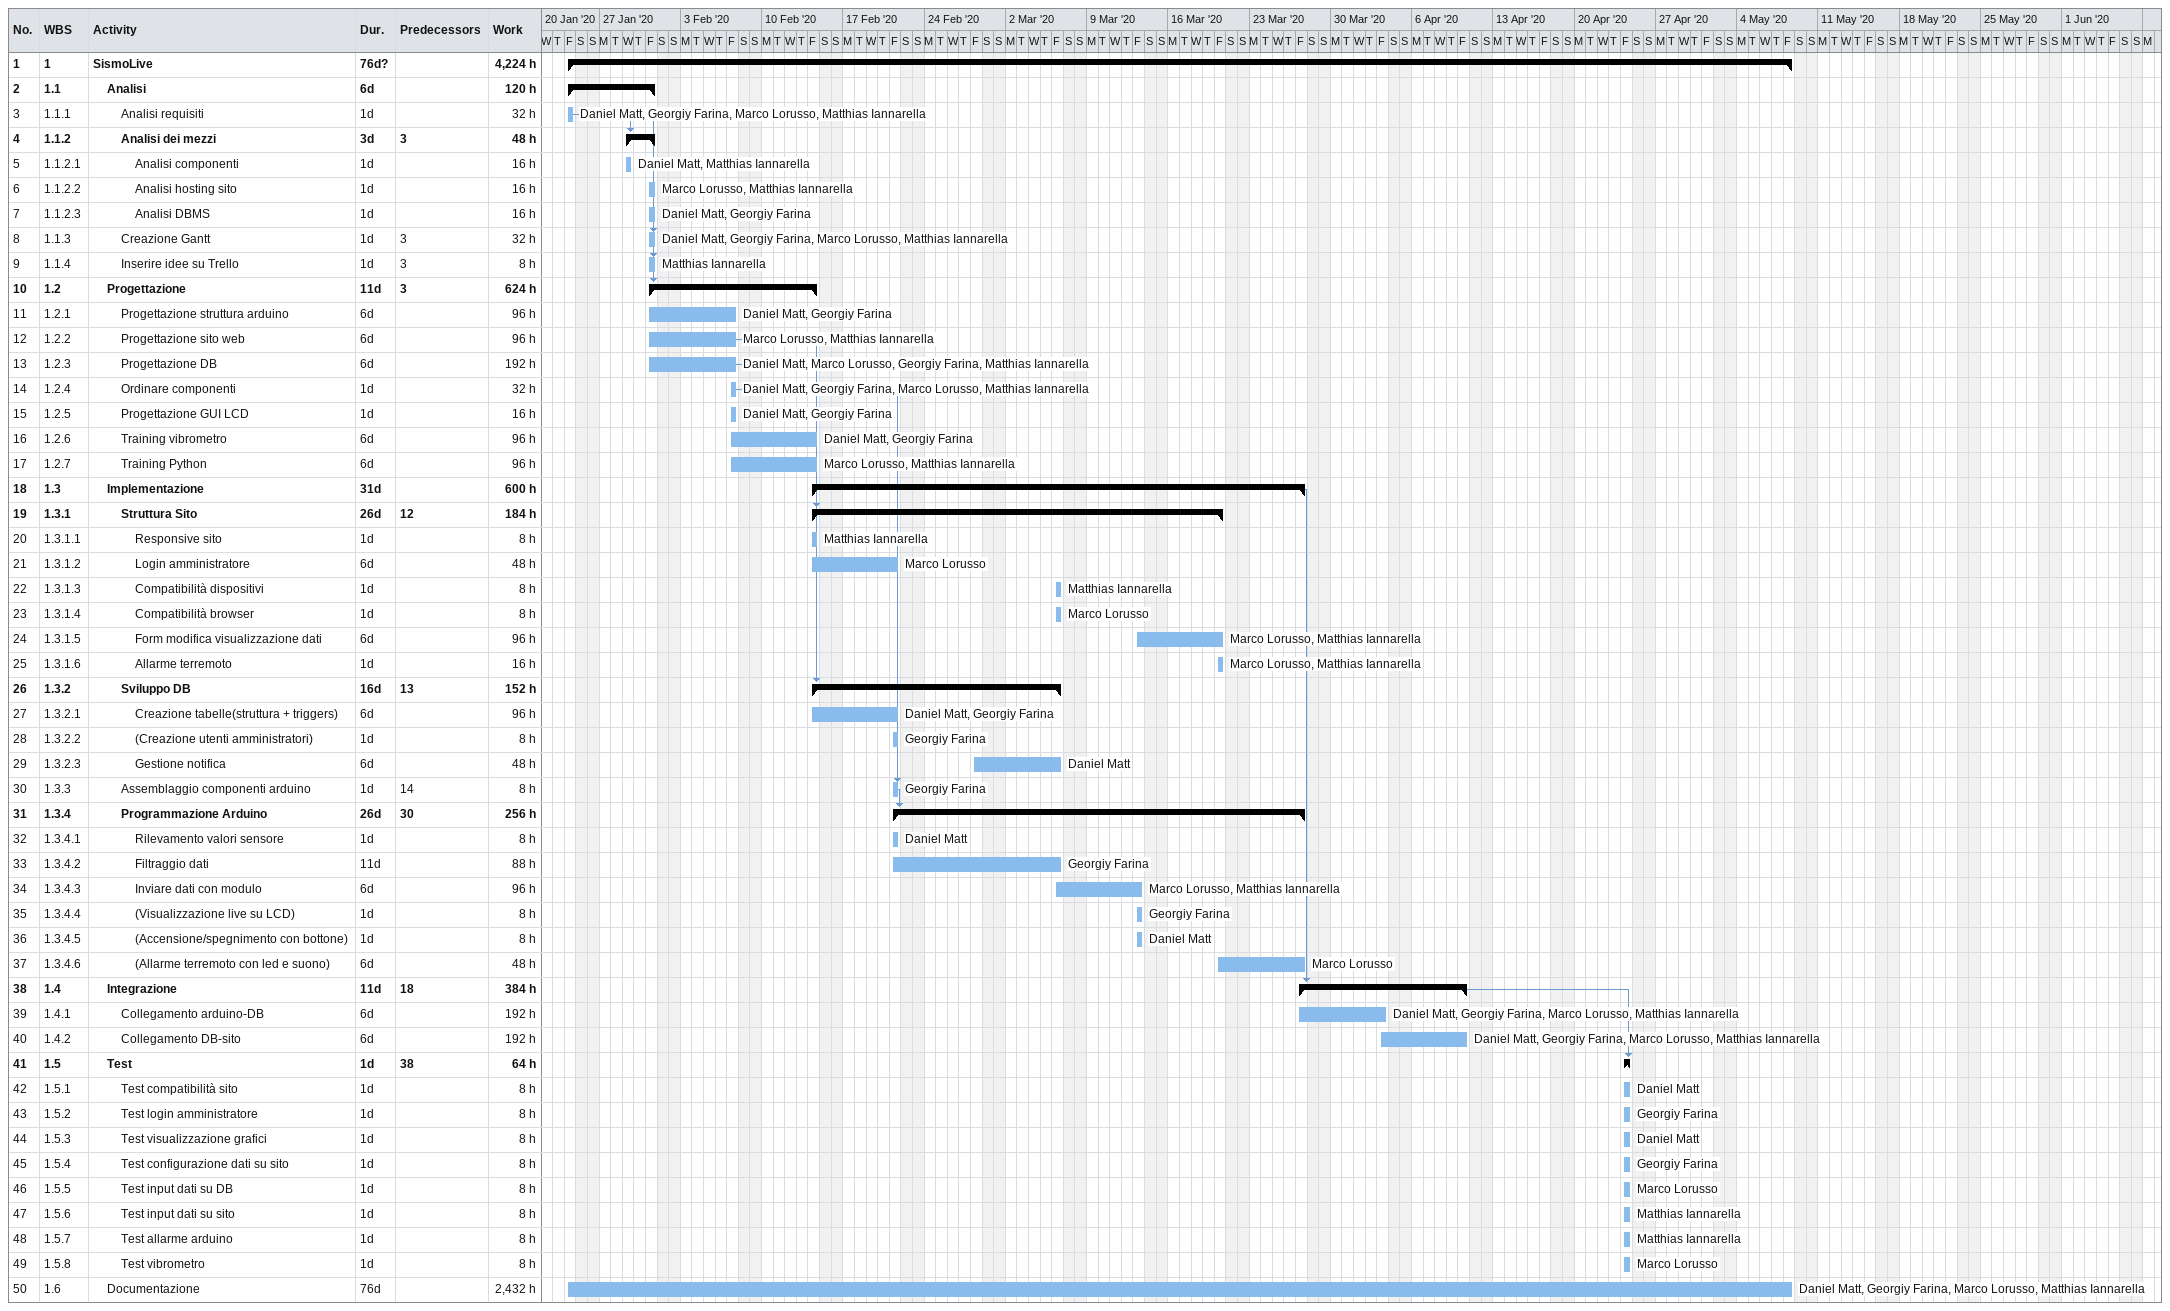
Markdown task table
| ID | WBS | Task | Duration | Start | Finish | Predecessors | Resources | Work (h) |
|---|---|---|---|---|---|---|---|---|
| 1 | 1 | **SismoLive** | 76d? | 2020-01-24 | 2020-05-08 |  |  | 4224 |
| 2 | 1.1 | **Analisi** | 6d | 2020-01-24 | 2020-01-31 |  |  | 120 |
| 3 | 1.1.1 | Analisi requisiti | 1d | 2020-01-24 | 2020-01-24 |  | Daniel Matt, Georgiy Farina, Marco Lorusso, Matthias Iannarella | 32 |
| 4 | 1.1.2 | **Analisi dei mezzi** | 3d | 2020-01-29 | 2020-01-31 | 3 |  | 48 |
| 5 | 1.1.2.1 | Analisi componenti | 1d | 2020-01-29 | 2020-01-29 |  | Daniel Matt, Matthias Iannarella | 16 |
| 6 | 1.1.2.2 | Analisi hosting sito | 1d | 2020-01-31 | 2020-01-31 |  | Marco Lorusso, Matthias Iannarella | 16 |
| 7 | 1.1.2.3 | Analisi DBMS | 1d | 2020-01-31 | 2020-01-31 |  | Daniel Matt, Georgiy Farina | 16 |
| 8 | 1.1.3 | Creazione Gantt | 1d | 2020-01-31 | 2020-01-31 | 3 | Daniel Matt, Georgiy Farina, Marco Lorusso, Matthias Iannarella | 32 |
| 9 | 1.1.4 | Inserire idee su Trello | 1d | 2020-01-31 | 2020-01-31 | 3 | Matthias Iannarella | 8 |
| 10 | 1.2 | **Progettazione** | 11d | 2020-01-31 | 2020-02-14 | 3 |  | 624 |
| 11 | 1.2.1 | Progettazione struttura arduino | 6d | 2020-01-31 | 2020-02-07 |  | Daniel Matt, Georgiy Farina | 96 |
| 12 | 1.2.2 | Progettazione sito web | 6d | 2020-01-31 | 2020-02-07 |  | Marco Lorusso, Matthias Iannarella | 96 |
| 13 | 1.2.3 | Progettazione DB | 6d | 2020-01-31 | 2020-02-07 |  | Daniel Matt, Marco Lorusso, Georgiy Farina, Matthias Iannarella | 192 |
| 14 | 1.2.4 | Ordinare componenti | 1d | 2020-02-07 | 2020-02-07 |  | Daniel Matt, Georgiy Farina, Marco Lorusso, Matthias Iannarella | 32 |
| 15 | 1.2.5 | Progettazione GUI LCD | 1d | 2020-02-07 | 2020-02-07 |  | Daniel Matt, Georgiy Farina | 16 |
| 16 | 1.2.6 | Training vibrometro | 6d | 2020-02-07 | 2020-02-14 |  | Daniel Matt, Georgiy Farina | 96 |
| 17 | 1.2.7 | Training Python | 6d | 2020-02-07 | 2020-02-14 |  | Marco Lorusso, Matthias Iannarella | 96 |
| 18 | 1.3 | **Implementazione** | 31d | 2020-02-14 | 2020-03-27 |  |  | 600 |
| 19 | 1.3.1 | **Struttura Sito** | 26d | 2020-02-14 | 2020-03-20 | 12 |  | 184 |
| 20 | 1.3.1.1 | Responsive sito | 1d | 2020-02-14 | 2020-02-14 |  | Matthias Iannarella | 8 |
| 21 | 1.3.1.2 | Login amministratore | 6d | 2020-02-14 | 2020-02-21 |  | Marco Lorusso | 48 |
| 22 | 1.3.1.3 | Compatibilità dispositivi | 1d | 2020-03-06 | 2020-03-06 |  | Matthias Iannarella | 8 |
| 23 | 1.3.1.4 | Compatibilità browser | 1d | 2020-03-06 | 2020-03-06 |  | Marco Lorusso | 8 |
| 24 | 1.3.1.5 | Form modifica visualizzazione dati | 6d | 2020-03-13 | 2020-03-20 |  | Marco Lorusso, Matthias Iannarella | 96 |
| 25 | 1.3.1.6 | Allarme terremoto | 1d | 2020-03-20 | 2020-03-20 |  | Marco Lorusso, Matthias Iannarella | 16 |
| 26 | 1.3.2 | **Sviluppo DB** | 16d | 2020-02-14 | 2020-03-06 | 13 |  | 152 |
| 27 | 1.3.2.1 | Creazione tabelle(struttura + triggers) | 6d | 2020-02-14 | 2020-02-21 |  | Daniel Matt, Georgiy Farina | 96 |
| 28 | 1.3.2.2 | (Creazione utenti amministratori) | 1d | 2020-02-21 | 2020-02-21 |  | Georgiy Farina | 8 |
| 29 | 1.3.2.3 | Gestione notifica | 6d | 2020-02-28 | 2020-03-06 |  | Daniel Matt | 48 |
| 30 | 1.3.3 | Assemblaggio componenti arduino | 1d | 2020-02-21 | 2020-02-21 | 14 | Georgiy Farina | 8 |
| 31 | 1.3.4 | **Programmazione Arduino** | 26d | 2020-02-21 | 2020-03-27 | 30 |  | 256 |
| 32 | 1.3.4.1 | Rilevamento valori sensore | 1d | 2020-02-21 | 2020-02-21 |  | Daniel Matt | 8 |
| 33 | 1.3.4.2 | Filtraggio dati | 11d | 2020-02-21 | 2020-03-06 |  | Georgiy Farina | 88 |
| 34 | 1.3.4.3 | Inviare dati con modulo | 6d | 2020-03-06 | 2020-03-13 |  | Marco Lorusso, Matthias Iannarella | 96 |
| 35 | 1.3.4.4 | (Visualizzazione live su LCD) | 1d | 2020-03-13 | 2020-03-13 |  | Georgiy Farina | 8 |
| 36 | 1.3.4.5 | (Accensione/spegnimento con bottone) | 1d | 2020-03-13 | 2020-03-13 |  | Daniel Matt | 8 |
| 37 | 1.3.4.6 | (Allarme terremoto con led e suono) | 6d | 2020-03-20 | 2020-03-27 |  | Marco Lorusso | 48 |
| 38 | 1.4 | **Integrazione** | 11d | 2020-03-27 | 2020-04-10 | 18 |  | 384 |
| 39 | 1.4.1 | Collegamento arduino-DB | 6d | 2020-03-27 | 2020-04-03 |  | Daniel Matt, Georgiy Farina, Marco Lorusso, Matthias Iannarella | 192 |
| 40 | 1.4.2 | Collegamento DB-sito | 6d | 2020-04-03 | 2020-04-10 |  | Daniel Matt, Georgiy Farina, Marco Lorusso, Matthias Iannarella | 192 |
| 41 | 1.5 | **Test** | 1d | 2020-04-24 | 2020-04-24 | 38 |  | 64 |
| 42 | 1.5.1 | Test compatibilità sito | 1d | 2020-04-24 | 2020-04-24 |  | Daniel Matt | 8 |
| 43 | 1.5.2 | Test login amministratore | 1d | 2020-04-24 | 2020-04-24 |  | Georgiy Farina | 8 |
| 44 | 1.5.3 | Test visualizzazione grafici | 1d | 2020-04-24 | 2020-04-24 |  | Daniel Matt | 8 |
| 45 | 1.5.4 | Test configurazione dati su sito | 1d | 2020-04-24 | 2020-04-24 |  | Georgiy Farina | 8 |
| 46 | 1.5.5 | Test input dati su DB | 1d | 2020-04-24 | 2020-04-24 |  | Marco Lorusso | 8 |
| 47 | 1.5.6 | Test input dati su sito | 1d | 2020-04-24 | 2020-04-24 |  | Matthias Iannarella | 8 |
| 48 | 1.5.7 | Test allarme arduino | 1d | 2020-04-24 | 2020-04-24 |  | Matthias Iannarella | 8 |
| 49 | 1.5.8 | Test vibrometro | 1d | 2020-04-24 | 2020-04-24 |  | Marco Lorusso | 8 |
| 50 | 1.6 | Documentazione | 76d | 2020-01-24 | 2020-05-08 |  | Daniel Matt, Georgiy Farina, Marco Lorusso, Matthias Iannarella | 2432 |
